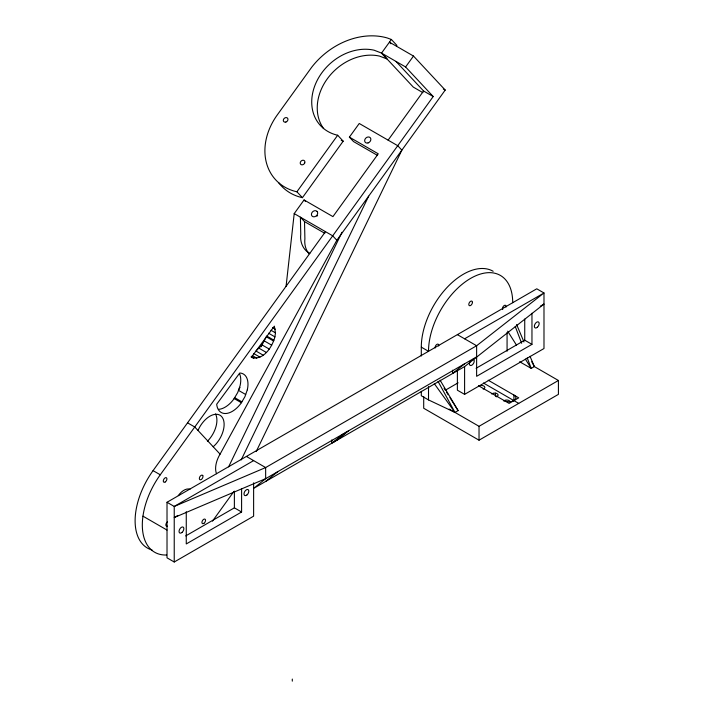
<?xml version="1.0" encoding="UTF-8"?>
<svg xmlns="http://www.w3.org/2000/svg" width="717" height="717" viewBox="0 0 717 717"><rect width="100%" height="100%" fill="white"/><g stroke="black" fill="none" stroke-linecap="round" stroke-linejoin="round"><path stroke-width="1.08" d="M286.074 286.28L294.212 213.603L304.062 199.953L332.93 216.615L378.253 153.805L349.385 137.135L359.244 123.485L397.729 145.703L401.87 150.14L256.211 451.54M274.907 336.865L275.471 332.84L274.36 326.136L251.291 357.38C263.291 361.036 272.352 346.92 274.907 336.865L268.597 333.217M261.006 346.867L266.679 336.022L273.894 340.19M228.615 466.848L341.982 232.272M241.181 459.938L368.663 196.171M240.007 387.377L238.465 390.344L245.689 394.511M216.543 473.758A19.583 11.302 -60 0 1 220.083 454.139L336.838 240.267L445.221 90.064L413.485 56.051L389.43 42.16L390.944 43.782M278.653 182.692A59.538 47.878 -43 0 0 302.422 197.695L343.192 141.168L337.68 135.253A48.281 38.826 -43 0 1 315.641 83.701A48.281 38.826 -43 0 1 374.032 50.181L381.552 53.085L391.374 39.471L396.895 45.386L396.438 46.005M302.422 197.695L296.901 191.78L337.68 135.253M166.631 555.003A59.538 34.371 -60 0 1 160.276 474.788L433.202 96.544L405.607 66.968L413.485 56.051M388.112 140.147L423.577 90.996L395.981 61.42M152.058 550.011A59.538 34.371 -60 0 1 153.062 470.63L325.482 231.663M212.474 521.142L233.948 491.387M263.202 355.193L255.978 351.025L262.019 344.895L269.242 349.062M265.648 481.448L277.676 471.723M343.837 433.525L331.81 443.249L331.81 439.915M334.212 441.86L346.239 432.136M336.614 440.471L348.641 430.747M464.598 363.806L452.57 373.53L452.57 370.196M476.626 356.86L265.648 478.669L253.621 488.394L464.598 366.584L543.988 304.08L540.286 306.222M491.781 394.018L492.346 393.624A3.406 1.963 0 0 1 494.784 393.095L495.662 393.176A3.406 1.963 0 0 1 497.553 396.098L496.989 396.492A3.406 1.963 0 0 1 496.263 396.788M253.621 482.837L253.621 516.168L174.231 562.003L167.016 557.835L167.016 502.276L536.764 288.808L543.988 292.975L543.988 348.525L464.598 394.359L457.383 390.191L457.383 370.196M253.621 460.61L174.231 506.444L167.016 502.276M464.598 338.809L543.988 292.975L476.626 345.746L265.648 467.556L174.231 506.444L174.231 562.003M177.933 515.415L174.231 517.557L265.648 478.669L265.648 467.556L246.406 456.442M185.721 535.922L234.378 507.833L241.593 512.001L241.593 488.662M476.088 368.287L524.736 340.199L531.96 344.357L531.96 313.248M445.669 390.012L458.136 382.815M241.593 512.001L186.268 543.943L186.268 511.723M531.96 344.357L476.626 376.308L476.626 345.746L457.383 334.642M440.086 380.18L458.1 410.608L454.972 412.418L428.515 399.916L421.3 395.748L421.3 391.33M449.2 409.084L479.028 426.31L558.418 380.476L558.418 394.359L479.028 440.193L423.702 408.251L423.702 396.501M391.374 39.471L387.225 37.956A68.474 55.066 -43 0 0 311.707 67.219L277.219 115.016A59.538 47.878 -43 0 0 296.901 191.78M341.238 140.415L343.192 141.168M519.637 361.753L531.234 368.386L534.362 366.584L558.418 380.476M323.618 128.594A48.281 38.826 -43 0 1 328.35 77.418A48.281 38.826 -43 0 1 379.553 56.096L387.063 59L381.552 53.085L405.607 66.968M443.303 88.953L445.221 90.064M423.577 90.996L433.202 96.544M422.905 92.654L413.288 87.098L381.552 53.085M377.581 155.464L353.526 141.572L349.385 137.135M294.212 213.603L332.706 235.83L336.838 240.267M309.807 253.388L306.069 250.726A27.219 21.886 -43 0 1 300.755 234.253L300.387 217.17L304.519 221.607L324.801 233.312M488.205 380.216L518.723 397.836L509.106 403.393L478.58 385.773M493.162 271.277A59.538 34.371 -60 0 0 447.283 287.221A59.538 34.371 -60 0 0 421.3 347.136L428.515 351.303A59.538 34.371 -60 0 1 470.612 278.384A59.538 34.371 -60 0 1 512.709 302.691M483.446 383.021L518.723 403.393M272.577 327.642L275.283 329.202M270.954 330.241L275.471 332.84M266.419 336.882L273.634 341.05M264.492 341.023L271.707 345.191M259.133 348.283L266.348 352.45M253.63 353.481L259.948 357.129M252.259 355.569L256.767 358.168M251.129 356.69L253.836 358.258M241.88 401.834L234.665 397.675L234.145 398.544L241.36 402.712M187.54 422.833L194.764 427L220.083 454.139M153.062 470.63L160.276 474.788M142.961 516.168L167.016 530.06M304.062 199.953L305.442 201.432M434.323 383.694L454.972 412.418L438.042 381.354M507.663 331.182L516.5 345.137M525.337 359.092L531.234 368.386L527.246 357.935M444.083 388.22L445.248 390.084M446.422 391.948L448.17 394.753M449.926 397.55L458.1 410.608M531.718 361.753L534.362 366.584L530.033 356.322M516.607 324.514L523.966 341.955M515.272 326.558L521.653 343.291M304.519 221.607L304.895 238.689A27.219 21.886 -43 0 0 308.928 253.755M524.736 319.083L524.736 340.199M513.91 400.615L513.91 395.058A6.803 3.926 0 0 1 513.91 400.615A6.803 3.926 0 0 1 504.293 400.615M507.071 332.464L507.071 351.249M495.429 393.158L495.429 396.277M479.028 426.31L479.028 440.193M464.598 366.584L464.598 394.359M428.515 386.66L428.515 399.916M421.3 347.136L421.3 355.982M292.294 679.071L292.294 681.15M234.378 491.163L234.378 507.833M435.192 347.987A2.554 1.47 -60 0 1 436.931 344.357A2.554 1.47 -60 0 1 438.679 345.979M478.499 386.436A3.406 1.963 0 0 1 483.85 386.033A3.406 1.963 0 0 1 483.141 389.125M503.746 401.018A3.406 1.963 0 0 1 507.573 400.104A3.406 1.963 0 0 1 510.101 402.004M502.725 309.502A2.554 1.47 -60 0 1 504.06 305.63A2.554 1.47 -60 0 1 506.032 307.091M473.014 359.316A3.406 1.963 -60 0 1 473.659 363.143A3.406 1.963 -60 0 1 469.976 365.267A3.406 1.963 -60 0 1 470.612 360.705M316.887 216.14A3.406 2.734 -43 0 1 317.595 215.62M197.991 430.469A20.139 11.624 -60 0 1 221.553 416.487A20.139 11.624 -60 0 1 213.182 446.745M167.357 526.117A2.554 1.47 -60 0 1 165.914 525.355A2.554 1.47 -60 0 1 166.64 522.774L167.052 522.281A2.554 1.47 -60 0 1 167.518 521.904M178.282 495.617A13.605 7.86 -60 0 1 189.996 489.227M215.503 413.942A20.139 11.624 -60 0 1 207.437 441.224M239.586 373.808A22.191 12.816 -60 0 1 240.096 385.665L237.694 392.566L233.832 399.064A22.191 12.816 -60 0 1 218.47 409.344M472.413 302.35L472.351 302.924A2.554 1.47 -60 0 1 470.612 305.469A2.554 1.47 -60 0 1 468.873 304.931L468.81 304.429A2.554 1.47 -60 0 1 470.612 301.301A2.554 1.47 -60 0 1 472.413 302.35M247.311 389.833L244.909 396.734L241.055 403.232A22.191 12.816 -60 0 1 216.686 404.254L239.756 373.001A22.191 12.816 -60 0 1 247.311 389.833M304.689 163.01L304.367 163.575A2.554 2.052 -43 0 1 301.086 164.587A2.554 2.052 -43 0 1 300.764 161.495L301.203 161.002A2.554 2.052 -43 0 1 304.044 160.491A2.554 2.052 -43 0 1 304.689 163.01M317.084 211.47L316.529 211.013A3.406 2.734 -43 0 0 313.087 211.416A3.406 2.734 -43 0 0 311.465 214.697L311.644 215.414A3.406 2.734 -43 0 0 316.027 216.077A3.406 2.734 -43 0 0 317.084 211.47M202.768 475.568L202.499 475.281A2.554 1.47 -60 0 0 200.133 476.348A2.554 1.47 -60 0 0 199.568 479.341L199.837 479.637A2.554 1.47 -60 0 0 202.203 478.571A2.554 1.47 -60 0 0 202.768 475.568M285.868 122.06A2.554 2.052 -43 0 0 287.535 118.171A2.554 2.052 -43 0 0 283.511 119.398A2.554 2.052 -43 0 0 285.868 122.06M182.073 532.381A3.406 1.963 -60 0 0 183.158 527.112A3.406 1.963 -60 0 0 179.125 530.679A3.406 1.963 -60 0 0 182.073 532.381M247.024 494.882A3.406 1.963 -60 0 0 248.109 489.612A3.406 1.963 -60 0 0 244.085 493.179A3.406 1.963 -60 0 0 247.024 494.882M537.392 327.239A3.406 1.963 -60 0 0 538.467 321.969A3.406 1.963 -60 0 0 534.443 325.536A3.406 1.963 -60 0 0 537.392 327.239M368.072 142.925A3.406 2.734 -43 0 0 370.286 137.736A3.406 2.734 -43 0 0 364.926 139.376A3.406 2.734 -43 0 0 368.072 142.925M165.26 481.949A2.554 1.47 -60 0 0 166.586 477.916A2.554 1.47 -60 0 0 163.467 480.031A2.554 1.47 -60 0 0 165.26 481.949M203.897 523.356A2.554 1.47 -60 0 0 205.214 519.323A2.554 1.47 -60 0 0 202.104 521.438A2.554 1.47 -60 0 0 203.897 523.356"/></g></svg>
